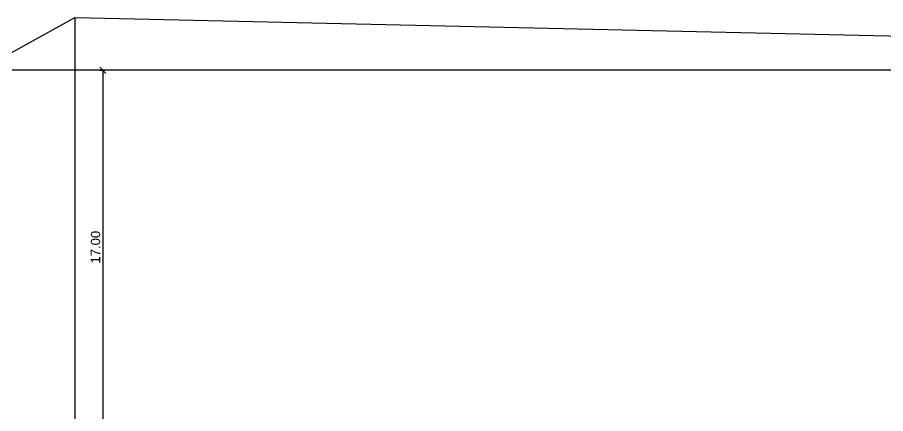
# Model space of a CAD drawing. Header units: metres. Extents: x 0 to 8715937, y -236336 to 216.
# Drawn here: x 84.94 to 126.65, y 127.63 to 146.67 of the extents above; entities that cross this region are included whole.
import ezdxf

# ---------------------------------------------------------------- set-up
doc = ezdxf.new("R2010")
doc.units = ezdxf.units.M
doc.header["$MEASUREMENT"] = 0
doc.header["$PDMODE"] = 3
for name, color, linetype in [('0-BLOCK-ARQUITECTURA', 7, 'Continuous'), ('0-BLOCK-COCHERAS', 7, 'Continuous'), ('0-BLOCK-ESTRUCTURA', 7, 'Continuous'), ('1', 7, 'Continuous'), ('COCHERAS', 251, 'Continuous'), ('COTAS ESTACIONAMIENTO', 2, 'Continuous'), ('terreno mensura', 6, 'Continuous')]:
    doc.layers.add(name, color=color, linetype=linetype)
doc.styles.add('AR', font='arial.ttf')
doc.dimstyles.new('DIARCO-01', dxfattribs={"dimtxt": 0.45, "dimasz": 0.3, "dimexe": 0.1, "dimexo": 0.18, "dimgap": 0.12, "dimtad": 1, "dimzin": 0, "dimdsep": 46, "dimtxsty": 'AR', "dimblk": 'OBLIQUE', "dimcen": 0.09, "dimclrd": 52, "dimclre": 251, "dimclrt": 256, "dimadec": 0, "dimazin": 0, "dimtfac": 1, "dimtofl": 0, "dimtmove": 1, "dimatfit": 3, "dimldrblk": 'OBLIQUE', "dimfxl": 0.18, "dimtolj": 1, "dimtzin": 0, "dimarcsym": 1})

# ---------------------------------------------------------------- blocks, each defined once
blk = doc.blocks.new('_Oblique')
at = {"layer": '1', "color": 0, "lineweight": -2}
blk.add_line((-0.5, -0.5), (0.5, 0.5), dxfattribs=at)
blk = doc.blocks.new('*D129')
at = {"layer": 'COTAS ESTACIONAMIENTO', "color": 251, "lineweight": -2, "transparency": 16777216}
for p, q in [((1.149, 144.13), (1.429, 144.13)), ((1.149, 127.13), (1.429, 127.13))]:
    blk.add_line(p, q, dxfattribs=at)
at = {"layer": 'COTAS ESTACIONAMIENTO', "color": 52, "lineweight": -2, "transparency": 16777216}
blk.add_line((1.329, 144.13), (1.329, 127.13), dxfattribs=at)
at = {"layer": 'Defpoints', "color": 0, "transparency": 16777216}
for p in [(0, 144.13), (0, 127.13), (1.329, 127.13)]:
    blk.add_point(p, dxfattribs=at)
at = {"layer": 'COTAS ESTACIONAMIENTO', "color": 52, "lineweight": -2, "transparency": 16777216, "xscale": 0.3, "yscale": 0.3, "zscale": 0.3}
for p, rotation in [((1.329, 144.13), 90), ((1.329, 127.13), 270)]:
    blk.add_blockref('_Oblique', p, dxfattribs=dict(at, rotation=rotation))
at = {"layer": 'COTAS ESTACIONAMIENTO', "transparency": 16777216, "insert": (0.979, 135.63), "char_height": 0.45, "attachment_point": 5, "rotation": 90, "style": 'AR'}
blk.add_mtext('\\A1;17.00', dxfattribs=at)
blk = doc.blocks.new('DPM-ARQUITECTURA')
at = {"layer": 'terreno mensura', "ltscale": 0.1}
for points in [[(0, 146.67), (-87.72, 98.07), (-87.72, 0), (0, 0)], [(112.279, 0), (0, 0), (0, 146.67), (112.28, 144.13)]]:
    blk.add_lwpolyline(points, close=True, dxfattribs=at)
blk = doc.blocks.new('DPM-ESTRUCTURA')
at = {"layer": 'terreno mensura', "ltscale": 0.1}
for points in [[(0, 146.67), (-87.72, 98.07), (-87.72, 0), (0, 0)], [(112.279, 0), (0, 0), (0, 146.67), (112.28, 144.13)]]:
    blk.add_lwpolyline(points, close=True, dxfattribs=at)
blk = doc.blocks.new('DPM-COCHERAS')
at = {"layer": 'COCHERAS', "ltscale": 0.1}
blk.add_line((131.955, 144.13), (-16.579, 144.13), dxfattribs=at)
at = {"layer": 'terreno mensura', "ltscale": 0.1}
for points in [[(0, 146.67), (-87.72, 98.07), (-87.72, 0), (0, 0)], [(112.279, 0), (0, 0), (0, 146.67), (112.28, 144.13)]]:
    blk.add_lwpolyline(points, close=True, dxfattribs=at)
at = {"layer": 'COTAS ESTACIONAMIENTO'}
dim = blk.add_linear_dim(base=(1.329, 127.13), p1=(0, 144.13), p2=(0, 127.13), angle=270, dimstyle='DIARCO-01', override={"dimfxlon": 1}, dxfattribs=at)
dim.commit()
dim.dimension.update_dxf_attribs({"geometry": '*D129', "text_midpoint": (0.979, 135.63)})

msp = doc.modelspace()

# ---------------------------------------------------------------- block references
at = {"layer": '0-BLOCK-ARQUITECTURA'}
msp.add_blockref('DPM-ARQUITECTURA', (87.72, 0), dxfattribs=at)
at = {"layer": '0-BLOCK-COCHERAS'}
msp.add_blockref('DPM-COCHERAS', (87.72, 0), dxfattribs=at)
at = {"layer": '0-BLOCK-ESTRUCTURA', "ltscale": 0.1}
msp.add_blockref('DPM-ESTRUCTURA', (87.72, 0), dxfattribs=at)

doc.saveas('drawing.dxf')
